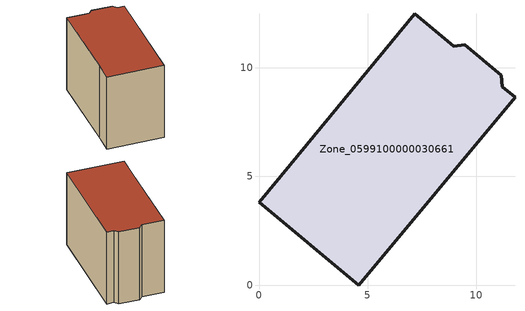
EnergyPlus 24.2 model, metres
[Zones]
Zone_0599100000030661
 floor ground (C_G): 11.79,8.65 4.59,0 0,3.82 1.44,5.54 7.17,12.49 8.96,11.01 9.48,11.06 11.15,9.65 11.2,9.13 z0
 wall outside (C_F): 11.2,9.13 11.15,9.65 9.48,11.06 8.96,11.01 7.17,12.49 1.44,5.54 0,3.82 4.59,0 11.79,8.65 11.2,9.13 z0:8.46
 roof outside (C_R): 4.59,0 11.79,8.65 11.2,9.13 11.15,9.65 9.48,11.06 8.96,11.01 7.17,12.49 1.44,5.54 0,3.82 z8.46
[BUILDING]
Pand.0599100000030661: North Axis=0; Terrain=City; Loads Convergence Tolerance Value=0.04; Temperature Convergence Tolerance Value=0.4; Solar Distribution=FullExterior; Maximum Number of Warmup Days=25; Minimum Number of Warmup Days=1
[Site:Location]
Rotterdam.The.Hague.AP_ZH_NLD Design_Conditions: Latitude=51.96; Longitude=4.45; Time Zone=1; Elevation=-4.5
[SITE:GROUNDTEMPERATURE:BUILDINGSURFACE]
18, 18, 18, 18, 18, 18, 18, 18, 18, 18, 18, 18
[MATERIAL] Thermal Absorptance=0.9; Solar Absorptance=0.7; Visible Absorptance=0.7
Name | Roughness | Thickness | Conductivity | Density | Specific Heat
G.TI.1946-1964 | MediumSmooth | 0.15 | 1 | 540 | 1210
F.TI.1946-1964 | Rough | 0.3 | 0.857143 | 1920 | 840
R.TI.1946-1964 | MediumRough | 0.2 | 0.277778 | 1500 | 1000
[CONSTRUCTION]
C_G: G.TI.1946-1964
C_F: F.TI.1946-1964
C_R: R.TI.1946-1964
[ZONE]
Zone_0599100000030661: Type=1; Multiplier=1; Ceiling Height=Autocalculate; Volume=Autocalculate; Floor Area=autocalculate; Part of Total Floor Area=Yes
[ZONEINFILTRATION:DESIGNFLOWRATE]
Infil_Zone_0599100000030661: Zone or ZoneList or Space or SpaceList=Zone_0599100000030661; Schedule=AlwaysOn; Design Flow Rate Calculation Method=Flow/Area; Flow Rate per Floor Area=0.003; Constant Term Coefficient=1; Temperature Term Coefficient=0; Velocity Term Coefficient=0; Velocity Squared Term Coefficient=0
[HVACTEMPLATE:ZONE:IDEALLOADSAIRSYSTEM]
Zone_0599100000030661: Maximum Heating Supply Air Temperature=50; Minimum Cooling Supply Air Temperature=13; Maximum Heating Supply Air Humidity Ratio=0.0156; Minimum Cooling Supply Air Humidity Ratio=0.0077; Heating Limit=NoLimit; Cooling Limit=NoLimit; Dehumidification Control Type=ConstantSensibleHeatRatio; Cooling Sensible Heat Ratio=0.7; Dehumidification Setpoint=60; Humidification Control Type=None; Humidification Setpoint=30; Outdoor Air Method=None; Outdoor Air Flow Rate per Person=0.00944; Outdoor Air Flow Rate per Zone Floor Area=0; Outdoor Air Flow Rate per Zone=0; Demand Controlled Ventilation Type=None; Outdoor Air Economizer Type=NoEconomizer; Heat Recovery Type=None; Sensible Heat Recovery Effectiveness=0.7; Latent Heat Recovery Effectiveness=0.65
[ZONECONTROL:THERMOSTAT]
ThermostatControl_Zone_0599100000030661: Zone or ZoneList=Zone_0599100000030661; Control Type Schedule=DualSetpointControlType; Control 1=Thermostat_Zone_0599100000030661; Temperature Difference Between Cutout And Setpoint=0
[THERMOSTATSETPOINT:DUALSETPOINT]
Thermostat_Zone_0599100000030661: Heating Setpoint Temperature Schedule=HeatingSetpoint_Zone_0599100000030661; Cooling Setpoint Temperature Schedule=CoolingSetpoint_Zone_0599100000030661
[SCHEDULE:COMPACT]
HeatingSetpoint_Zone_0599100000030661: Through: 12/31, For: AllDays, Until: 24:00, 21
CoolingSetpoint_Zone_0599100000030661: Through: 12/31, For: AllDays, Until: 24:00, 24
DualSetpointControlType: Through: 12/31, For: AllDays, Until: 24:00, 4
AlwaysOn: Through: 12/31, For: AllDays, Until: 24:00, 1
